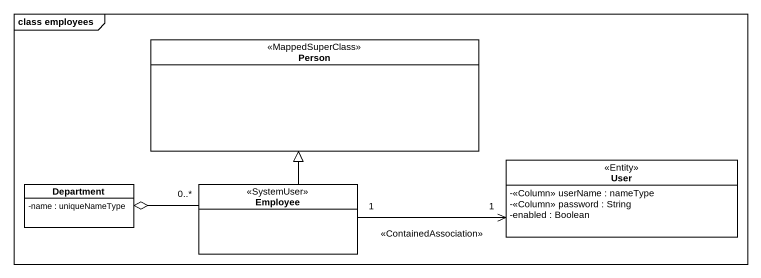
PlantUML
@startuml
mainframe class employees
hide circle
hide empty members
skinparam classAttributeIconSize 0
class "Person" as Person_ <<MappedSuperClass>>
class User <<Entity>> {
  -<<Column>> userName : nameType
  -<<Column>> password : String
  -enabled : Boolean
}
class Department {
  -name : uniqueNameType
}
class Employee <<SystemUser>>
Department o-right- "0..*" Employee
Employee -up-|> Person_
Employee "1" -right-> "1" User : <<ContainedAssociation>>
@enduml
